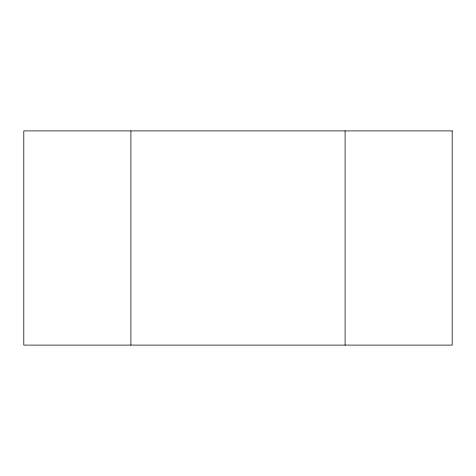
<?xml version="1.0" encoding="UTF-8"?>
<svg xmlns="http://www.w3.org/2000/svg" width="476" height="476" viewBox="0 0 476 476"><rect width="100%" height="100%" fill="white"/><g stroke="black" fill="none" stroke-linecap="round" stroke-linejoin="round"><path stroke-width="0.71" d="M345.1 130.9L345.1 345.1M130.9 130.9L130.9 345.1M452.2 130.9L23.8 130.9L23.8 345.1L452.2 345.1L452.2 130.9"/></g></svg>
